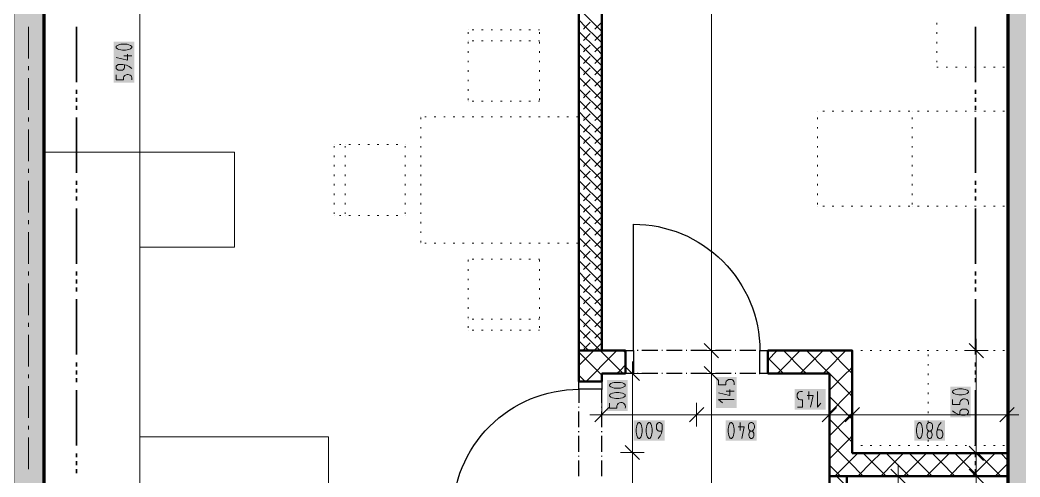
# Model space of a CAD drawing. Header units: millimetres. Extents: x 0 to 594, y 0 to 420.
# Drawn here: x 349.9 to 407.9, y 262.2 to 288.7 of the extents above; entities that cross this region are included whole.
import ezdxf

# ---------------------------------------------------------------- set-up
doc = ezdxf.new("R2010")
doc.units = ezdxf.units.MM
doc.header["$LTSCALE"] = 8
for name, color, linetype in [('PDF_Dvere', 7, 'Continuous'), ('PDF_Koty delkove', 7, 'Continuous'), ('PDF_Kuchyne', 7, 'Continuous'), ('PDF_Nabytek', 7, 'Continuous'), ('PDF_Osy hlavni', 7, 'Continuous'), ('PDF_Pozarni useky', 7, 'Continuous'), ('PDF_Pricky zdene', 7, 'Continuous'), ('PDF_Steny obvodove nosne', 7, 'Continuous')]:
    doc.layers.add(name, color=color, linetype=linetype)

msp = doc.modelspace()

# ---------------------------------------------------------------- linework, layer by layer
at = {"layer": 'PDF_Dvere', "lineweight": 25}
for points in [[(385.508, 269.559), (385.508, 276.886, -0.414214), (392.835, 269.559), (392.825, 269.559)], [(382.349, 260.352), (382.349, 259.988), (375.022, 259.988, -0.414214), (382.349, 267.315), (382.349, 266.535)]]:
    msp.add_lwpolyline(points, format="xyb", dxfattribs=at)
for points in [[(385.508, 268.231), (385.05, 268.231), (385.05, 269.559), (385.508, 269.559)], [(393.293, 268.231), (392.835, 268.231), (392.835, 269.559), (393.293, 269.559)], [(383.677, 267.773), (383.677, 267.315), (382.349, 267.315), (382.349, 267.773)]]:
    msp.add_lwpolyline(points, close=True, dxfattribs=at)
for points in [[(385.773, 269.559), (385.727, 269.559)], [(386.917, 269.559), (386.001, 269.559)], [(387.192, 269.559), (387.146, 269.559)], [(388.337, 269.559), (387.421, 269.559)], [(388.612, 269.559), (388.566, 269.559)], [(389.757, 269.559), (388.841, 269.559)], [(390.031, 269.559), (389.986, 269.559)], [(391.176, 269.559), (390.26, 269.559)], [(391.451, 269.559), (391.405, 269.559)], [(392.596, 269.559), (391.68, 269.559)], [(385.773, 268.231), (385.727, 268.231)], [(386.917, 268.231), (386.001, 268.231)], [(387.192, 268.231), (387.146, 268.231)], [(388.337, 268.231), (387.421, 268.231)], [(388.612, 268.231), (388.566, 268.231)], [(389.757, 268.231), (388.841, 268.231)], [(390.031, 268.231), (389.986, 268.231)], [(391.176, 268.231), (390.26, 268.231)], [(391.451, 268.231), (391.405, 268.231)], [(392.596, 268.231), (391.68, 268.231)], [(392.835, 268.231), (392.825, 268.231)], [(383.677, 266.535), (383.677, 267.315)], [(382.349, 266.26), (382.349, 266.306)], [(383.677, 266.26), (383.677, 266.306)], [(382.349, 265.115), (382.349, 266.031)], [(383.677, 265.115), (383.677, 266.031)], [(382.349, 264.84), (382.349, 264.886)], [(382.349, 263.695), (382.349, 264.611)], [(383.677, 264.84), (383.677, 264.886)], [(383.677, 263.695), (383.677, 264.611)], [(382.349, 263.421), (382.349, 263.466)], [(383.677, 263.421), (383.677, 263.466)], [(382.349, 262.276), (382.349, 263.192)], [(383.677, 262.276), (383.677, 263.192)]]:
    msp.add_lwpolyline(points, dxfattribs=at)
at = {"layer": 'PDF_Dvere', "lineweight": 25, "transparency": 33554559}
for points in [[(385.566, 269.559), (385.508, 269.502), (385.508, 269.616), (385.451, 269.559)], [(392.893, 269.559), (392.835, 269.502), (392.835, 269.616), (392.778, 269.559)], [(385.566, 268.231), (385.508, 268.174), (385.508, 268.288), (385.451, 268.231)], [(392.893, 268.231), (392.835, 268.174), (392.835, 268.288), (392.778, 268.231)], [(382.349, 267.258), (382.292, 267.315), (382.406, 267.315), (382.349, 267.373)], [(383.677, 267.258), (383.62, 267.315), (383.734, 267.315), (383.677, 267.373)]]:
    msp.add_solid(points, dxfattribs=at)
at = {"layer": 'PDF_Koty delkove', "lineweight": 18}
for points in [[(390.026, 236.313), (390.026, 238.603), (390.026, 241.075), (390.026, 242.5), (390.026, 268.231), (390.026, 269.559), (390.026, 313.476), (390.026, 316.956), (390.026, 331.61)], [(356.887, 236.313), (356.887, 238.648), (356.887, 246.25), (356.887, 247.67), (356.887, 256.371), (356.887, 257.744), (356.887, 259.072), (356.887, 313.476), (356.887, 316.956)], [(356.062, 287.326), (355.879, 287.326), (355.788, 287.314), (355.681, 287.289), (355.59, 287.253), (355.528, 287.204), (355.514, 287.179), (355.514, 287.131), (355.528, 287.106), (355.59, 287.058), (355.681, 287.021), (355.788, 286.996)], [(355.788, 286.996), (355.879, 286.983), (356.062, 286.983), (356.154, 286.996), (356.261, 287.021), (356.353, 287.058), (356.414, 287.106), (356.429, 287.131), (356.429, 287.179), (356.414, 287.204), (356.353, 287.253), (356.261, 287.289), (356.154, 287.314), (356.062, 287.326)], [(356.185, 286.739), (356.185, 286.396), (355.514, 286.544)], [(356.429, 286.641), (355.972, 286.641)], [(356.429, 285.908), (356.276, 286.03), (356.124, 286.103), (355.91, 286.152), (355.696, 286.152), (355.635, 286.139), (355.59, 286.115), (355.559, 286.091), (355.528, 286.054), (355.514, 286.005), (355.514, 285.957), (355.528, 285.908), (355.559, 285.871), (355.59, 285.847), (355.635, 285.822), (355.696, 285.809), (355.819, 285.809), (355.879, 285.822), (355.94, 285.847), (355.986, 285.908), (356.002, 285.957), (356.002, 286.128)], [(355.514, 285.541), (355.514, 285.247), (355.94, 285.247), (355.94, 285.37), (355.972, 285.455), (356.017, 285.504), (356.093, 285.552), (356.154, 285.565), (356.215, 285.565), (356.276, 285.552), (356.337, 285.528), (356.383, 285.491), (356.414, 285.443), (356.429, 285.37), (356.429, 285.247)], [(405.381, 269.559), (405.381, 270.246)], [(390.438, 269.147), (389.614, 269.971)], [(405.793, 269.147), (404.969, 269.971)], [(390.713, 269.559), (390.026, 269.559), (389.339, 269.559)], [(406.068, 269.559), (405.381, 269.559), (404.694, 269.559)], [(405.381, 236.313), (405.381, 237.405), (405.381, 238.786), (405.381, 241.075), (405.381, 241.593), (405.381, 262.278), (405.381, 263.606), (405.381, 269.559)], [(385.859, 267.819), (385.034, 268.643)], [(385.446, 268.231), (385.446, 268.918)], [(390.438, 267.819), (389.614, 268.643)], [(386.133, 268.231), (385.446, 268.231), (384.76, 268.231)], [(385.446, 268.231), (385.446, 263.652), (385.446, 251.791), (385.446, 241.075), (385.446, 240.388)], [(390.713, 268.231), (390.026, 268.231), (389.339, 268.231)], [(390.43, 267.869), (390.43, 267.576), (390.857, 267.576), (390.857, 267.698), (390.888, 267.783), (390.934, 267.832), (391.01, 267.881), (391.07, 267.893), (391.132, 267.893)], [(391.132, 267.893), (391.193, 267.881), (391.253, 267.857), (391.299, 267.82), (391.33, 267.772), (391.346, 267.698), (391.346, 267.576)], [(384.669, 267.719), (384.485, 267.719), (384.395, 267.707), (384.288, 267.683), (384.196, 267.646), (384.135, 267.597), (384.12, 267.573), (384.12, 267.524), (384.135, 267.499), (384.196, 267.451), (384.288, 267.414), (384.395, 267.389), (384.485, 267.377), (384.669, 267.377), (384.76, 267.389), (384.867, 267.414), (384.959, 267.451), (385.02, 267.499)], [(385.02, 267.499), (385.036, 267.524), (385.036, 267.573), (385.02, 267.597), (384.959, 267.646), (384.867, 267.683), (384.76, 267.707), (384.669, 267.719)], [(391.101, 267.306), (391.101, 266.964), (390.43, 267.111)], [(391.346, 266.719), (390.43, 266.719), (390.674, 266.524)], [(391.346, 267.209), (390.888, 267.209)], [(395.019, 266.276), (395.312, 266.276), (395.312, 266.702), (395.19, 266.702), (395.105, 266.734), (395.055, 266.779), (395.007, 266.855), (394.995, 266.916), (394.995, 266.977), (395.007, 267.039), (395.031, 267.099), (395.068, 267.145), (395.116, 267.176), (395.19, 267.192), (395.312, 267.192)], [(395.582, 266.947), (395.924, 266.947), (395.777, 266.276)], [(395.679, 267.192), (395.679, 266.734)], [(396.169, 267.192), (396.169, 266.276), (396.364, 266.519)], [(404.007, 266.73), (404.007, 266.436), (404.434, 266.436), (404.434, 266.559), (404.465, 266.644), (404.511, 266.693), (404.587, 266.742), (404.648, 266.754), (404.709, 266.754), (404.77, 266.742), (404.831, 266.717), (404.877, 266.681), (404.908, 266.632), (404.923, 266.559), (404.923, 266.436)], [(384.089, 266.256), (383.265, 265.432)], [(383.677, 266.531), (383.677, 265.844), (383.677, 265.157)], [(389.584, 266.256), (388.76, 265.432)], [(389.172, 266.531), (389.172, 265.844), (389.172, 265.157)], [(397.278, 266.256), (396.453, 265.432)], [(396.866, 266.531), (396.866, 265.844), (396.866, 265.157)], [(398.606, 266.256), (397.781, 265.432)], [(398.194, 266.531), (398.194, 265.844), (398.194, 265.157)], [(404.434, 265.849), (404.434, 266.02), (404.45, 266.069), (404.48, 266.106), (404.511, 266.13), (404.556, 266.155), (404.617, 266.167), (404.739, 266.167), (404.801, 266.155), (404.846, 266.13), (404.877, 266.106), (404.908, 266.069), (404.923, 266.02), (404.923, 265.972), (404.908, 265.923), (404.877, 265.886), (404.846, 265.862), (404.801, 265.837), (404.739, 265.824), (404.526, 265.824), (404.312, 265.873), (404.16, 265.947)], [(407.581, 266.256), (406.757, 265.432)], [(407.169, 266.531), (407.169, 265.844), (407.169, 265.157)], [(383.677, 265.844), (382.99, 265.844)], [(407.169, 265.844), (402.316, 265.844), (402.172, 265.844), (398.194, 265.844), (396.866, 265.844), (389.172, 265.844), (383.677, 265.844)], [(404.16, 265.947), (404.007, 266.069)], [(407.169, 265.844), (407.856, 265.844)], [(385.666, 265.019), (385.666, 264.836), (385.678, 264.745), (385.703, 264.638), (385.739, 264.546), (385.788, 264.485), (385.813, 264.47), (385.861, 264.47), (385.886, 264.485), (385.934, 264.546), (385.971, 264.638), (385.996, 264.745), (386.009, 264.836), (386.009, 265.019), (385.996, 265.11), (385.971, 265.217), (385.934, 265.309), (385.886, 265.37), (385.861, 265.386)], [(385.861, 265.386), (385.813, 265.386), (385.788, 265.37), (385.739, 265.309), (385.703, 265.217), (385.678, 265.11), (385.666, 265.019)], [(387.158, 264.897), (386.987, 264.897), (386.938, 264.913), (386.901, 264.943), (386.877, 264.974), (386.853, 265.019), (386.84, 265.08), (386.84, 265.202), (386.853, 265.263), (386.877, 265.309), (386.901, 265.339), (386.938, 265.37), (386.987, 265.386), (387.035, 265.386), (387.084, 265.37)], [(387.084, 265.37), (387.121, 265.339), (387.145, 265.309), (387.17, 265.263), (387.183, 265.202), (387.183, 264.989), (387.134, 264.775), (387.06, 264.622), (386.938, 264.47)], [(391.588, 265.141), (391.931, 265.141), (391.783, 264.47)], [(391.686, 265.386), (391.686, 264.928)], [(401.923, 265.019), (401.923, 264.836), (401.935, 264.745), (401.96, 264.638), (401.996, 264.546), (402.045, 264.485), (402.07, 264.47), (402.118, 264.47), (402.143, 264.485), (402.191, 264.546), (402.228, 264.638), (402.253, 264.745), (402.266, 264.836), (402.266, 265.019), (402.253, 265.11), (402.228, 265.217), (402.191, 265.309), (402.143, 265.37), (402.118, 265.386), (402.07, 265.386), (402.045, 265.37), (401.996, 265.309), (401.96, 265.217), (401.935, 265.11)], [(401.935, 265.11), (401.923, 265.019)], [(402.84, 265.248), (402.803, 265.325), (402.754, 265.37), (402.705, 265.386), (402.657, 265.386), (402.608, 265.37), (402.558, 265.325), (402.522, 265.248), (402.51, 265.172)], [(402.51, 265.172), (402.51, 265.11), (402.522, 265.034), (402.558, 264.958), (402.608, 264.913), (402.632, 264.897), (402.73, 264.897), (402.754, 264.913), (402.803, 264.958), (402.84, 265.034), (402.853, 265.11), (402.853, 265.172), (402.84, 265.248)], [(403.341, 265.386), (403.219, 265.233), (403.145, 265.08), (403.097, 264.867), (403.097, 264.652), (403.11, 264.592), (403.134, 264.546), (403.158, 264.516), (403.195, 264.485), (403.244, 264.47), (403.292, 264.47), (403.341, 264.485), (403.378, 264.516), (403.402, 264.546), (403.427, 264.592), (403.44, 264.652), (403.44, 264.775), (403.427, 264.836), (403.402, 264.897), (403.341, 264.943), (403.292, 264.958), (403.121, 264.958)], [(392.322, 264.47), (392.285, 264.485), (392.236, 264.531), (392.212, 264.592), (392.199, 264.652), (392.199, 264.714), (392.212, 264.775), (392.236, 264.836), (392.273, 264.881), (392.297, 264.897)], [(392.395, 264.897), (392.42, 264.881), (392.456, 264.836), (392.48, 264.775), (392.493, 264.714), (392.493, 264.652), (392.48, 264.592), (392.456, 264.531), (392.407, 264.485), (392.37, 264.47), (392.322, 264.47)], [(402.73, 264.897), (402.754, 264.881), (402.791, 264.836), (402.815, 264.775), (402.828, 264.714), (402.828, 264.652), (402.815, 264.592), (402.791, 264.531), (402.742, 264.485), (402.705, 264.47), (402.657, 264.47), (402.62, 264.485), (402.571, 264.531), (402.547, 264.592), (402.534, 264.652), (402.534, 264.714), (402.547, 264.775), (402.571, 264.836), (402.608, 264.881), (402.632, 264.897)], [(385.859, 263.24), (385.034, 264.064)], [(405.793, 263.194), (404.969, 264.018)], [(386.133, 263.652), (385.446, 263.652), (384.76, 263.652)], [(406.068, 263.606), (405.381, 263.606), (404.694, 263.606)], [(401.262, 261.866), (400.438, 262.69)], [(400.85, 262.965), (400.85, 262.278), (400.85, 253.211), (400.85, 241.075), (400.85, 240.388)], [(405.793, 261.866), (404.969, 262.69)], [(401.537, 262.278), (400.85, 262.278), (400.163, 262.278)], [(406.068, 262.278), (405.381, 262.278), (404.694, 262.278)]]:
    msp.add_lwpolyline(points, dxfattribs=at)
for points in [[(404.556, 267.341), (404.373, 267.341), (404.282, 267.329), (404.175, 267.304), (404.083, 267.268), (404.022, 267.219), (404.007, 267.194), (404.007, 267.146), (404.022, 267.121), (404.083, 267.073), (404.175, 267.036), (404.282, 267.011), (404.373, 266.998), (404.556, 266.998), (404.648, 267.011), (404.755, 267.036), (404.846, 267.073), (404.908, 267.121), (404.923, 267.146), (404.923, 267.194), (404.908, 267.219), (404.846, 267.268), (404.755, 267.304), (404.648, 267.329)], [(384.669, 267.132), (384.485, 267.132), (384.395, 267.12), (384.288, 267.095), (384.196, 267.059), (384.135, 267.01), (384.12, 266.985), (384.12, 266.937), (384.135, 266.912), (384.196, 266.864), (384.288, 266.827), (384.395, 266.802), (384.485, 266.789), (384.669, 266.789), (384.76, 266.802), (384.867, 266.827), (384.959, 266.864), (385.02, 266.912), (385.036, 266.937), (385.036, 266.985), (385.02, 267.01), (384.959, 267.059), (384.867, 267.095), (384.76, 267.12)], [(386.253, 265.019), (386.253, 264.836), (386.265, 264.745), (386.29, 264.638), (386.326, 264.546), (386.375, 264.485), (386.4, 264.47), (386.448, 264.47), (386.473, 264.485), (386.522, 264.546), (386.558, 264.638), (386.583, 264.745), (386.596, 264.836), (386.596, 265.019), (386.583, 265.11), (386.558, 265.217), (386.522, 265.309), (386.473, 265.37), (386.448, 265.386), (386.4, 265.386), (386.375, 265.37), (386.326, 265.309), (386.29, 265.217), (386.265, 265.11)], [(391.001, 265.019), (391.001, 264.836), (391.013, 264.745), (391.038, 264.638), (391.074, 264.546), (391.123, 264.485), (391.148, 264.47), (391.196, 264.47), (391.221, 264.485), (391.27, 264.546), (391.306, 264.638), (391.331, 264.745), (391.344, 264.836), (391.344, 265.019), (391.331, 265.11), (391.306, 265.217), (391.27, 265.309), (391.221, 265.37), (391.196, 265.386), (391.148, 265.386), (391.123, 265.37), (391.074, 265.309), (391.038, 265.217), (391.013, 265.11)], [(392.175, 265.172), (392.175, 265.11), (392.188, 265.034), (392.224, 264.958), (392.273, 264.913), (392.297, 264.897), (392.395, 264.897), (392.42, 264.913), (392.469, 264.958), (392.505, 265.034), (392.518, 265.11), (392.518, 265.172), (392.505, 265.248), (392.469, 265.325), (392.42, 265.37), (392.37, 265.386), (392.322, 265.386), (392.273, 265.37), (392.224, 265.325), (392.188, 265.248)]]:
    msp.add_lwpolyline(points, close=True, dxfattribs=at)
msp.add_lwpolyline([(384.12, 266.521), (384.12, 266.227), (384.547, 266.227), (384.547, 266.35), (384.578, 266.435), (384.624, 266.484, -0.753191), (385.036, 266.227)], format="xyb", dxfattribs=at)
at = {"layer": 'PDF_Koty delkove', "color": 7, "lineweight": 18, "true_color": 0xffffff, "transparency": 33554559}
for points in [[(356.567, 285.085), (356.567, 287.463), (355.376, 285.085), (355.376, 287.463)], [(385.173, 266.065), (385.173, 267.856), (383.983, 266.065), (383.983, 267.856)], [(391.483, 266.239), (391.483, 268.03), (390.293, 266.239), (390.293, 268.03)], [(396.649, 267.329), (394.857, 267.329), (396.649, 266.138), (394.857, 266.138)], [(405.061, 265.687), (405.061, 267.478), (403.87, 265.687), (403.87, 267.478)], [(387.32, 265.523), (385.529, 265.523), (387.32, 264.333), (385.529, 264.333)], [(392.655, 265.523), (390.864, 265.523), (392.655, 264.333), (390.864, 264.333)], [(403.577, 265.523), (401.786, 265.523), (403.577, 264.333), (401.786, 264.333)]]:
    msp.add_solid(points, dxfattribs=at)
at = {"layer": 'PDF_Kuchyne', "lineweight": 13}
for points in [[(356.888, 275.558), (362.383, 275.558), (362.383, 281.053), (351.392, 281.053)], [(356.888, 275.558), (356.888, 264.568), (367.832, 264.568), (367.832, 259.072), (351.392, 259.072), (351.392, 264.568)]]:
    msp.add_lwpolyline(points, dxfattribs=at)
at = {"layer": 'PDF_Nabytek', "lineweight": 13}
for points in [[(375.934, 288.149), (375.934, 288.149)], [(375.934, 288.149), (375.934, 288.149)], [(376.247, 288.149), (376.156, 288.149)], [(376.797, 288.149), (376.705, 288.149)], [(377.346, 288.149), (377.255, 288.149)], [(377.896, 288.149), (377.804, 288.149)], [(378.445, 288.149), (378.354, 288.149)], [(378.995, 288.149), (378.903, 288.149)], [(379.545, 288.149), (379.453, 288.149)], [(380.055, 288.149), (380.002, 288.149)], [(380.055, 288.149), (380.055, 288.149)], [(380.055, 288.149), (380.055, 288.149)], [(403.094, 288.47), (403.094, 288.562)], [(407.215, 288.47), (407.215, 288.562)], [(375.934, 287.92), (375.934, 288.012)], [(380.055, 287.92), (380.055, 288.012)], [(403.094, 287.92), (403.094, 288.012)], [(407.215, 287.92), (407.215, 288.012)], [(375.934, 287.508), (375.934, 287.508)], [(375.934, 287.371), (375.934, 287.462)], [(376.247, 287.508), (376.156, 287.508)], [(376.797, 287.508), (376.705, 287.508)], [(377.346, 287.508), (377.255, 287.508)], [(377.896, 287.508), (377.804, 287.508)], [(378.445, 287.508), (378.354, 287.508)], [(378.995, 287.508), (378.903, 287.508)], [(379.545, 287.508), (379.453, 287.508)], [(380.055, 287.508), (380.002, 287.508)], [(380.055, 287.508), (380.055, 287.508)], [(380.055, 287.371), (380.055, 287.462)], [(403.094, 287.371), (403.094, 287.462)], [(407.215, 287.371), (407.215, 287.462)], [(375.934, 286.821), (375.934, 286.913)], [(380.055, 286.821), (380.055, 286.913)], [(403.094, 286.821), (403.094, 286.913)], [(407.215, 286.821), (407.215, 286.913)], [(375.934, 286.272), (375.934, 286.363)], [(375.934, 285.722), (375.934, 285.814)], [(380.055, 286.272), (380.055, 286.363)], [(380.055, 285.722), (380.055, 285.814)], [(403.094, 286.272), (403.094, 286.363)], [(403.094, 285.999), (403.094, 285.999)], [(403.174, 285.999), (403.094, 285.999)], [(403.094, 285.999), (403.094, 285.999)], [(403.724, 285.999), (403.632, 285.999)], [(404.273, 285.999), (404.182, 285.999)], [(404.823, 285.999), (404.731, 285.999)], [(405.372, 285.999), (405.281, 285.999)], [(405.922, 285.999), (405.83, 285.999)], [(406.471, 285.999), (406.38, 285.999)], [(407.021, 285.999), (406.929, 285.999)], [(407.215, 286.272), (407.215, 286.363)], [(407.215, 285.999), (407.215, 285.999)], [(407.215, 285.999), (407.215, 285.999)], [(375.934, 285.173), (375.934, 285.264)], [(380.055, 285.173), (380.055, 285.264)], [(375.934, 284.623), (375.934, 284.715)], [(380.055, 284.623), (380.055, 284.715)], [(375.934, 284.074), (375.934, 284.165)], [(380.055, 284.074), (380.055, 284.165)], [(375.934, 284.028), (375.934, 284.028)], [(375.934, 284.028), (375.934, 284.028)], [(376.247, 284.028), (376.156, 284.028)], [(376.797, 284.028), (376.705, 284.028)], [(377.346, 284.028), (377.255, 284.028)], [(377.896, 284.028), (377.804, 284.028)], [(378.445, 284.028), (378.354, 284.028)], [(378.995, 284.028), (378.903, 284.028)], [(379.545, 284.028), (379.453, 284.028)], [(380.055, 284.028), (380.002, 284.028)], [(380.055, 284.028), (380.055, 284.028)], [(380.055, 284.028), (380.055, 284.028)], [(373.19, 283.112), (373.19, 283.112)], [(373.19, 283.112), (373.19, 283.112)], [(373.19, 282.975), (373.19, 283.066)], [(373.5, 283.112), (373.408, 283.112)], [(374.049, 283.112), (373.958, 283.112)], [(374.599, 283.112), (374.507, 283.112)], [(375.148, 283.112), (375.057, 283.112)], [(375.698, 283.112), (375.606, 283.112)], [(376.247, 283.112), (376.156, 283.112)], [(376.797, 283.112), (376.705, 283.112)], [(377.346, 283.112), (377.255, 283.112)], [(377.896, 283.112), (377.804, 283.112)], [(378.445, 283.112), (378.354, 283.112)], [(378.995, 283.112), (378.903, 283.112)], [(379.545, 283.112), (379.453, 283.112)], [(380.094, 283.112), (380.002, 283.112)], [(380.644, 283.112), (380.552, 283.112)], [(381.193, 283.112), (381.102, 283.112)], [(381.743, 283.112), (381.651, 283.112)], [(382.292, 283.112), (382.201, 283.112)], [(382.349, 283.112), (382.349, 283.112)], [(382.349, 283.112), (382.349, 283.112)], [(382.349, 282.975), (382.349, 283.066)], [(396.179, 283.435), (396.179, 283.435)], [(396.179, 283.435), (396.179, 283.435)], [(396.179, 283.435), (396.179, 283.435)], [(396.58, 283.435), (396.488, 283.435)], [(397.129, 283.435), (397.038, 283.435)], [(397.679, 283.435), (397.587, 283.435)], [(398.228, 283.435), (398.137, 283.435)], [(398.778, 283.435), (398.686, 283.435)], [(399.328, 283.435), (399.236, 283.435)], [(399.877, 283.435), (399.785, 283.435)], [(400.427, 283.435), (400.335, 283.435)], [(400.976, 283.435), (400.884, 283.435)], [(401.526, 283.435), (401.434, 283.435)], [(401.674, 283.435), (401.674, 283.435)], [(401.674, 282.975), (401.674, 283.066)], [(402.075, 283.435), (401.984, 283.435)], [(402.625, 283.435), (402.533, 283.435)], [(403.174, 283.435), (403.083, 283.435)], [(403.724, 283.435), (403.632, 283.435)], [(404.273, 283.435), (404.182, 283.435)], [(404.823, 283.435), (404.731, 283.435)], [(405.372, 283.435), (405.281, 283.435)], [(405.922, 283.435), (405.83, 283.435)], [(406.471, 283.435), (406.38, 283.435)], [(407.021, 283.435), (406.929, 283.435)], [(407.169, 283.435), (407.169, 283.435)], [(373.19, 282.425), (373.19, 282.517)], [(382.349, 282.425), (382.349, 282.517)], [(401.674, 282.425), (401.674, 282.517)], [(373.19, 281.876), (373.19, 281.967)], [(382.349, 281.876), (382.349, 281.967)], [(401.674, 281.876), (401.674, 281.967)], [(368.153, 281.509), (368.153, 281.509)], [(368.153, 281.509), (368.153, 281.509)], [(368.153, 281.326), (368.153, 281.418)], [(368.554, 281.509), (368.462, 281.509)], [(368.794, 281.509), (368.794, 281.509)], [(368.794, 281.326), (368.794, 281.418)], [(369.104, 281.509), (369.012, 281.509)], [(369.653, 281.509), (369.561, 281.509)], [(370.203, 281.509), (370.111, 281.509)], [(370.752, 281.509), (370.661, 281.509)], [(371.302, 281.509), (371.21, 281.509)], [(371.851, 281.509), (371.76, 281.509)], [(372.274, 281.509), (372.274, 281.509)], [(372.274, 281.509), (372.274, 281.509)], [(372.274, 281.326), (372.274, 281.418)], [(373.19, 281.326), (373.19, 281.418)], [(382.349, 281.326), (382.349, 281.418)], [(396.179, 281.326), (396.179, 281.418)], [(396.179, 281.326), (396.179, 281.418)], [(401.674, 281.326), (401.674, 281.418)], [(368.153, 280.777), (368.153, 280.868)], [(368.794, 280.777), (368.794, 280.868)], [(372.274, 280.777), (372.274, 280.868)], [(373.19, 280.777), (373.19, 280.868)], [(382.349, 280.777), (382.349, 280.868)], [(396.179, 280.777), (396.179, 280.868)], [(396.179, 280.777), (396.179, 280.868)], [(401.674, 280.777), (401.674, 280.868)], [(368.153, 280.227), (368.153, 280.319)], [(368.794, 280.227), (368.794, 280.319)], [(372.274, 280.227), (372.274, 280.319)], [(373.19, 280.227), (373.19, 280.319)], [(382.349, 280.227), (382.349, 280.319)], [(396.179, 280.227), (396.179, 280.319)], [(396.179, 280.227), (396.179, 280.319)], [(401.674, 280.227), (401.674, 280.319)], [(368.153, 279.677), (368.153, 279.769)], [(368.794, 279.677), (368.794, 279.769)], [(372.274, 279.677), (372.274, 279.769)], [(373.19, 279.677), (373.19, 279.769)], [(382.349, 279.677), (382.349, 279.769)], [(396.179, 279.677), (396.179, 279.769)], [(396.179, 279.677), (396.179, 279.769)], [(401.674, 279.677), (401.674, 279.769)], [(368.153, 279.128), (368.153, 279.22)], [(368.794, 279.128), (368.794, 279.22)], [(372.274, 279.128), (372.274, 279.22)], [(373.19, 279.128), (373.19, 279.22)], [(382.349, 279.128), (382.349, 279.22)], [(396.179, 279.128), (396.179, 279.22)], [(396.179, 279.128), (396.179, 279.22)], [(401.674, 279.128), (401.674, 279.22)], [(368.153, 278.578), (368.153, 278.67)], [(368.794, 278.578), (368.794, 278.67)], [(372.274, 278.578), (372.274, 278.67)], [(373.19, 278.578), (373.19, 278.67)], [(382.349, 278.578), (382.349, 278.67)], [(396.179, 278.578), (396.179, 278.67)], [(396.179, 278.578), (396.179, 278.67)], [(401.674, 278.578), (401.674, 278.67)], [(368.153, 278.029), (368.153, 278.121)], [(368.794, 278.029), (368.794, 278.121)], [(372.274, 278.029), (372.274, 278.121)], [(373.19, 278.029), (373.19, 278.121)], [(382.349, 278.029), (382.349, 278.121)], [(396.179, 278.029), (396.179, 278.121)], [(396.179, 278.029), (396.179, 278.121)], [(396.179, 277.939), (396.179, 277.939)], [(396.179, 277.939), (396.179, 277.939)], [(396.179, 277.939), (396.179, 277.939)], [(396.58, 277.939), (396.488, 277.939)], [(397.129, 277.939), (397.038, 277.939)], [(397.679, 277.939), (397.587, 277.939)], [(398.228, 277.939), (398.137, 277.939)], [(398.778, 277.939), (398.686, 277.939)], [(399.328, 277.939), (399.236, 277.939)], [(399.877, 277.939), (399.785, 277.939)], [(400.427, 277.939), (400.335, 277.939)], [(400.976, 277.939), (400.884, 277.939)], [(401.526, 277.939), (401.434, 277.939)], [(401.674, 278.029), (401.674, 278.121)], [(401.674, 277.939), (401.674, 277.939)], [(402.075, 277.939), (401.984, 277.939)], [(402.625, 277.939), (402.533, 277.939)], [(403.174, 277.939), (403.083, 277.939)], [(403.724, 277.939), (403.632, 277.939)], [(404.273, 277.939), (404.182, 277.939)], [(404.823, 277.939), (404.731, 277.939)], [(405.372, 277.939), (405.281, 277.939)], [(405.922, 277.939), (405.83, 277.939)], [(406.471, 277.939), (406.38, 277.939)], [(407.021, 277.939), (406.929, 277.939)], [(407.169, 277.939), (407.169, 277.939)], [(368.153, 277.479), (368.153, 277.571)], [(368.153, 277.387), (368.153, 277.387)], [(368.153, 277.387), (368.153, 277.387)], [(368.554, 277.387), (368.462, 277.387)], [(368.794, 277.479), (368.794, 277.571)], [(368.794, 277.387), (368.794, 277.387)], [(369.104, 277.387), (369.012, 277.387)], [(369.653, 277.387), (369.561, 277.387)], [(370.203, 277.387), (370.111, 277.387)], [(370.752, 277.387), (370.661, 277.387)], [(371.302, 277.387), (371.21, 277.387)], [(371.851, 277.387), (371.76, 277.387)], [(372.274, 277.479), (372.274, 277.571)], [(372.274, 277.387), (372.274, 277.387)], [(372.274, 277.387), (372.274, 277.387)], [(373.19, 277.479), (373.19, 277.571)], [(382.349, 277.479), (382.349, 277.571)], [(373.19, 276.93), (373.19, 277.021)], [(382.349, 276.93), (382.349, 277.021)], [(373.19, 276.38), (373.19, 276.472)], [(382.349, 276.38), (382.349, 276.472)], [(373.19, 275.831), (373.19, 275.922)], [(373.19, 275.785), (373.19, 275.785)], [(373.19, 275.785), (373.19, 275.785)], [(373.5, 275.785), (373.408, 275.785)], [(374.049, 275.785), (373.958, 275.785)], [(374.599, 275.785), (374.507, 275.785)], [(375.148, 275.785), (375.057, 275.785)], [(375.698, 275.785), (375.606, 275.785)], [(376.247, 275.785), (376.156, 275.785)], [(376.797, 275.785), (376.705, 275.785)], [(377.346, 275.785), (377.255, 275.785)], [(377.896, 275.785), (377.804, 275.785)], [(378.445, 275.785), (378.354, 275.785)], [(378.995, 275.785), (378.903, 275.785)], [(379.545, 275.785), (379.453, 275.785)], [(380.094, 275.785), (380.002, 275.785)], [(380.644, 275.785), (380.552, 275.785)], [(381.193, 275.785), (381.102, 275.785)], [(381.743, 275.785), (381.651, 275.785)], [(382.292, 275.785), (382.201, 275.785)], [(382.349, 275.831), (382.349, 275.922)], [(382.349, 275.785), (382.349, 275.785)], [(382.349, 275.785), (382.349, 275.785)], [(375.934, 274.869), (375.934, 274.869)], [(375.934, 274.869), (375.934, 274.869)], [(375.934, 274.732), (375.934, 274.823)], [(376.247, 274.869), (376.156, 274.869)], [(376.797, 274.869), (376.705, 274.869)], [(377.346, 274.869), (377.255, 274.869)], [(377.896, 274.869), (377.804, 274.869)], [(378.445, 274.869), (378.354, 274.869)], [(378.995, 274.869), (378.903, 274.869)], [(379.545, 274.869), (379.453, 274.869)], [(380.055, 274.869), (380.002, 274.869)], [(380.055, 274.869), (380.055, 274.869)], [(380.055, 274.869), (380.055, 274.869)], [(380.055, 274.732), (380.055, 274.823)], [(375.934, 274.182), (375.934, 274.274)], [(380.055, 274.182), (380.055, 274.274)], [(375.934, 273.633), (375.934, 273.724)], [(380.055, 273.633), (380.055, 273.724)], [(375.934, 273.083), (375.934, 273.175)], [(380.055, 273.083), (380.055, 273.175)], [(375.934, 272.534), (375.934, 272.625)], [(380.055, 272.534), (380.055, 272.625)], [(375.934, 271.984), (375.934, 272.076)], [(380.055, 271.984), (380.055, 272.076)], [(375.934, 271.435), (375.934, 271.526)], [(375.934, 271.388), (375.934, 271.388)], [(376.247, 271.388), (376.156, 271.388)], [(376.797, 271.388), (376.705, 271.388)], [(377.346, 271.388), (377.255, 271.388)], [(377.896, 271.388), (377.804, 271.388)], [(378.445, 271.388), (378.354, 271.388)], [(378.995, 271.388), (378.903, 271.388)], [(379.545, 271.388), (379.453, 271.388)], [(380.055, 271.388), (380.002, 271.388)], [(380.055, 271.435), (380.055, 271.526)], [(380.055, 271.388), (380.055, 271.388)], [(375.934, 270.885), (375.934, 270.977)], [(375.934, 270.747), (375.934, 270.747)], [(375.934, 270.747), (375.934, 270.747)], [(376.247, 270.747), (376.156, 270.747)], [(376.797, 270.747), (376.705, 270.747)], [(377.346, 270.747), (377.255, 270.747)], [(377.896, 270.747), (377.804, 270.747)], [(378.445, 270.747), (378.354, 270.747)], [(378.995, 270.747), (378.903, 270.747)], [(379.545, 270.747), (379.453, 270.747)], [(380.055, 270.747), (380.002, 270.747)], [(380.055, 270.885), (380.055, 270.977)], [(380.055, 270.747), (380.055, 270.747)], [(380.055, 270.747), (380.055, 270.747)], [(398.228, 269.559), (398.194, 269.559)], [(398.194, 269.559), (398.194, 269.559)], [(398.778, 269.559), (398.686, 269.559)], [(399.328, 269.559), (399.236, 269.559)], [(399.877, 269.559), (399.785, 269.559)], [(400.427, 269.559), (400.335, 269.559)], [(400.976, 269.559), (400.884, 269.559)], [(401.526, 269.559), (401.434, 269.559)], [(402.075, 269.559), (401.984, 269.559)], [(402.625, 269.559), (402.533, 269.559)], [(402.59, 269.559), (402.59, 269.559)], [(402.59, 269.236), (402.59, 269.328)], [(403.174, 269.559), (403.083, 269.559)], [(403.724, 269.559), (403.632, 269.559)], [(404.273, 269.559), (404.182, 269.559)], [(404.823, 269.559), (404.731, 269.559)], [(405.372, 269.559), (405.281, 269.559)], [(405.922, 269.559), (405.83, 269.559)], [(406.471, 269.559), (406.38, 269.559)], [(407.021, 269.559), (406.929, 269.559)], [(407.169, 269.559), (407.169, 269.559)], [(402.59, 268.687), (402.59, 268.779)], [(402.59, 268.137), (402.59, 268.229)], [(402.59, 267.588), (402.59, 267.679)], [(402.59, 267.038), (402.59, 267.13)], [(402.59, 266.489), (402.59, 266.58)], [(402.59, 265.939), (402.59, 266.031)], [(402.59, 265.39), (402.59, 265.481)], [(402.59, 264.84), (402.59, 264.932)], [(402.59, 264.291), (402.59, 264.382)], [(398.228, 264.064), (398.194, 264.064)], [(398.194, 264.064), (398.194, 264.064)], [(398.778, 264.064), (398.686, 264.064)], [(399.328, 264.064), (399.236, 264.064)], [(399.877, 264.064), (399.785, 264.064)], [(400.427, 264.064), (400.335, 264.064)], [(400.976, 264.064), (400.884, 264.064)], [(401.526, 264.064), (401.434, 264.064)], [(402.075, 264.064), (401.984, 264.064)], [(402.625, 264.064), (402.533, 264.064)], [(402.59, 264.064), (402.59, 264.064)], [(403.174, 264.064), (403.083, 264.064)], [(403.724, 264.064), (403.632, 264.064)], [(404.273, 264.064), (404.182, 264.064)], [(404.823, 264.064), (404.731, 264.064)], [(405.372, 264.064), (405.281, 264.064)], [(405.922, 264.064), (405.83, 264.064)], [(406.471, 264.064), (406.38, 264.064)], [(407.021, 264.064), (406.929, 264.064)], [(407.169, 264.064), (407.169, 264.064)]]:
    msp.add_lwpolyline(points, dxfattribs=at)
for points in [[(396.179, 283.066), (396.179, 282.975)], [(396.179, 282.517), (396.179, 282.425)], [(396.179, 281.967), (396.179, 281.876)]]:
    msp.add_lwpolyline(points, close=True, dxfattribs=at)
at = {"layer": 'PDF_Osy hlavni', "lineweight": 18}
for points in [[(350.431, 286.501), (350.431, 288.333)], [(350.431, 285.814), (350.431, 286.043)], [(350.431, 283.524), (350.431, 285.356)], [(350.431, 282.837), (350.431, 283.066)], [(350.431, 280.548), (350.431, 282.379)], [(350.431, 279.861), (350.431, 280.09)], [(350.431, 277.571), (350.431, 279.403)], [(350.431, 276.884), (350.431, 277.113)], [(350.431, 274.594), (350.431, 276.426)], [(350.431, 273.907), (350.431, 274.136)], [(350.431, 271.618), (350.431, 273.45)], [(350.431, 270.931), (350.431, 271.16)], [(350.431, 268.641), (350.431, 270.473)], [(350.431, 267.954), (350.431, 268.183)], [(350.431, 265.665), (350.431, 267.496)], [(350.431, 264.978), (350.431, 265.207)], [(350.431, 262.688), (350.431, 264.52)]]:
    msp.add_lwpolyline(points, dxfattribs=at)
at = {"layer": 'PDF_Pozarni useky', "lineweight": 35}
for points in [[(353.224, 285.127), (353.224, 288.333)], [(405.337, 285.127), (405.337, 288.333)], [(353.224, 284.44), (353.224, 284.669)], [(405.337, 284.44), (405.337, 284.669)], [(353.224, 283.982), (353.224, 284.211)], [(405.337, 283.982), (405.337, 284.211)], [(353.224, 283.524), (353.224, 283.753)], [(405.337, 283.524), (405.337, 283.753)], [(353.224, 279.861), (353.224, 283.066)], [(405.337, 279.861), (405.337, 283.066)], [(353.224, 279.174), (353.224, 279.403)], [(353.224, 278.716), (353.224, 278.945)], [(405.337, 279.174), (405.337, 279.403)], [(405.337, 278.716), (405.337, 278.945)], [(353.224, 278.258), (353.224, 278.487)], [(405.337, 278.258), (405.337, 278.487)], [(353.224, 274.594), (353.224, 277.8)], [(405.337, 274.594), (405.337, 277.8)], [(353.224, 273.907), (353.224, 274.136)], [(353.224, 273.45), (353.224, 273.679)], [(405.337, 273.907), (405.337, 274.136)], [(405.337, 273.45), (405.337, 273.679)], [(353.224, 272.992), (353.224, 273.221)], [(405.337, 272.992), (405.337, 273.221)], [(353.224, 269.328), (353.224, 272.534)], [(405.337, 269.328), (405.337, 272.534)], [(353.224, 268.641), (353.224, 268.87)], [(353.224, 268.183), (353.224, 268.412)], [(405.337, 268.641), (405.337, 268.87)], [(405.337, 268.183), (405.337, 268.412)], [(353.224, 267.725), (353.224, 267.954)], [(405.337, 267.725), (405.337, 267.954)], [(353.224, 264.062), (353.224, 267.267)], [(405.337, 264.062), (405.337, 267.267)], [(353.224, 263.375), (353.224, 263.604)], [(405.337, 263.375), (405.337, 263.604)], [(353.224, 262.917), (353.224, 263.146)], [(353.224, 262.459), (353.224, 262.688)], [(405.337, 262.917), (405.337, 263.146)], [(405.337, 262.459), (405.337, 262.688)]]:
    msp.add_lwpolyline(points, dxfattribs=at)
at = {"layer": 'PDF_Pricky zdene', "lineweight": 50}
msp.add_lwpolyline([(383.677, 269.559), (383.677, 313.476), (383.677, 313.613), (382.349, 313.613), (382.349, 313.476), (382.349, 269.559), (383.677, 269.559)], close=True, dxfattribs=at)
at = {"layer": 'PDF_Pricky zdene', "lineweight": 9}
for points in [[(383.677, 288.06), (383.402, 288.335), (382.349, 289.388)], [(382.738, 288.335), (382.349, 288.724)], [(382.605, 288.202), (382.738, 288.335), (383.004, 288.6)], [(383.677, 287.396), (383.402, 287.671), (382.738, 288.335)], [(383.269, 288.202), (383.402, 288.335), (383.668, 288.6)], [(383.677, 286.732), (383.402, 287.007), (382.349, 288.06)], [(382.605, 287.538), (383.004, 287.936)], [(383.269, 287.538), (383.402, 287.671)], [(383.402, 287.671), (383.668, 287.936)], [(382.738, 287.007), (382.349, 287.396)], [(382.605, 286.874), (382.738, 287.007), (383.004, 287.272)], [(383.677, 286.068), (383.402, 286.343), (382.738, 287.007)], [(383.269, 286.874), (383.402, 287.007), (383.668, 287.272)], [(383.677, 285.404), (383.402, 285.679), (382.349, 286.732)], [(382.605, 286.21), (383.004, 286.608)], [(383.402, 286.343), (383.668, 286.608)], [(382.738, 285.679), (382.349, 286.068)], [(382.605, 285.546), (382.738, 285.679), (383.004, 285.944)], [(383.269, 286.21), (383.402, 286.343)], [(383.269, 285.546), (383.402, 285.679), (383.668, 285.944)], [(383.677, 284.076), (383.402, 284.351), (382.349, 285.404)], [(382.605, 284.882), (383.004, 285.28)], [(383.677, 284.74), (383.402, 285.015), (382.738, 285.679)], [(383.402, 285.015), (383.668, 285.28)], [(382.738, 284.351), (382.349, 284.74)], [(383.269, 284.882), (383.402, 285.015)], [(383.668, 283.288), (383.402, 283.023), (382.349, 284.076)], [(382.605, 284.218), (382.738, 284.351), (383.004, 284.616)], [(383.677, 283.412), (383.402, 283.687), (382.738, 284.351)], [(383.269, 284.218), (383.402, 284.351), (383.668, 284.616)], [(382.605, 283.554), (383.004, 283.952)], [(383.269, 283.554), (383.402, 283.687)], [(383.402, 283.687), (383.668, 283.952)], [(382.738, 283.023), (382.349, 283.412)], [(382.605, 282.89), (382.738, 283.023), (383.004, 283.288)], [(383.677, 282.084), (383.402, 282.359), (382.738, 283.023)], [(383.269, 282.89), (383.402, 283.023)], [(383.677, 282.748), (383.402, 283.023)], [(383.677, 281.42), (383.402, 281.695), (382.349, 282.748)], [(382.605, 282.226), (383.004, 282.624)], [(383.269, 282.226), (383.402, 282.359)], [(383.402, 282.359), (383.668, 282.624)], [(382.738, 281.695), (382.349, 282.084)], [(382.605, 281.562), (382.738, 281.695), (383.004, 281.96)], [(383.269, 281.562), (383.402, 281.695), (383.668, 281.96)], [(383.668, 280.632), (383.402, 280.367), (382.349, 281.42)], [(382.605, 280.898), (383.004, 281.296)], [(383.677, 280.756), (383.402, 281.031), (382.738, 281.695)], [(383.402, 281.031), (383.668, 281.296)], [(382.738, 280.367), (382.349, 280.756)], [(382.605, 280.234), (382.738, 280.367), (383.004, 280.632)], [(383.269, 280.898), (383.402, 281.031)], [(383.668, 279.304), (383.402, 279.039), (382.349, 280.092)], [(383.269, 279.57), (383.402, 279.703), (382.738, 280.367)], [(383.269, 280.234), (383.402, 280.367)], [(383.677, 280.092), (383.402, 280.367)], [(382.738, 279.039), (382.349, 279.428)], [(382.605, 279.57), (383.004, 279.968)], [(383.402, 279.703), (383.668, 279.968)], [(383.677, 279.428), (383.402, 279.703)], [(382.605, 278.906), (382.738, 279.039), (383.004, 279.304)], [(383.269, 278.242), (383.402, 278.375), (382.738, 279.039)], [(383.269, 278.906), (383.402, 279.039)], [(383.677, 278.764), (383.402, 279.039)], [(383.668, 277.976), (383.402, 277.711), (382.349, 278.764)], [(382.605, 278.242), (383.004, 278.64)], [(383.402, 278.375), (383.668, 278.64)], [(383.677, 278.1), (383.402, 278.375)], [(382.738, 277.711), (382.349, 278.1)], [(382.605, 277.578), (382.738, 277.711), (383.004, 277.976)], [(383.269, 276.914), (383.402, 277.046), (382.738, 277.711)], [(383.269, 277.578), (383.402, 277.711)], [(383.677, 277.436), (383.402, 277.711)], [(383.668, 276.648), (383.402, 276.382), (382.349, 277.436)], [(382.605, 276.914), (383.004, 277.312)], [(383.402, 277.046), (383.668, 277.312)], [(382.738, 276.382), (382.349, 276.772)], [(382.605, 276.25), (382.738, 276.382), (383.004, 276.648)], [(383.677, 276.772), (383.402, 277.046)], [(383.668, 275.32), (383.402, 275.054), (382.349, 276.108)], [(382.605, 275.586), (383.004, 275.984)], [(383.269, 275.586), (383.402, 275.718), (382.738, 276.382)], [(383.269, 276.25), (383.402, 276.382)], [(383.677, 276.108), (383.402, 276.382)], [(383.402, 275.718), (383.668, 275.984)], [(382.738, 275.054), (382.349, 275.444)], [(383.677, 275.444), (383.402, 275.718)], [(382.605, 274.922), (382.738, 275.054), (383.004, 275.32)], [(383.269, 274.258), (383.402, 274.39), (382.738, 275.054)], [(383.269, 274.922), (383.402, 275.054)], [(383.677, 274.78), (383.402, 275.054)], [(383.668, 273.992), (383.402, 273.726), (382.349, 274.78)], [(382.605, 274.258), (383.004, 274.656)], [(383.402, 274.39), (383.668, 274.656)], [(383.677, 274.116), (383.402, 274.39)], [(382.738, 273.726), (382.349, 274.116)], [(382.605, 273.594), (382.738, 273.726), (383.004, 273.992)], [(383.677, 272.788), (383.402, 273.062), (382.738, 273.726)], [(383.269, 273.594), (383.402, 273.726)], [(383.677, 273.452), (383.402, 273.726)], [(383.677, 272.124), (383.402, 272.398), (382.349, 273.452)], [(382.605, 272.93), (383.004, 273.328)], [(383.269, 272.93), (383.402, 273.062)], [(383.402, 273.062), (383.668, 273.328)], [(382.738, 272.398), (382.349, 272.788)], [(382.605, 272.266), (382.738, 272.398), (383.004, 272.664)], [(383.269, 272.266), (383.402, 272.398), (383.668, 272.664)], [(383.668, 271.336), (383.402, 271.07), (382.349, 272.124)], [(382.605, 271.602), (383.004, 272)], [(383.677, 271.46), (383.402, 271.734), (382.738, 272.398)], [(383.402, 271.734), (383.668, 272)], [(382.738, 271.07), (382.349, 271.46)], [(382.605, 270.938), (382.738, 271.07), (383.004, 271.336)], [(383.269, 271.602), (383.402, 271.734)], [(383.585, 269.559), (383.402, 269.742), (382.349, 270.796)], [(383.677, 270.132), (383.402, 270.406), (382.738, 271.07)], [(383.269, 270.938), (383.402, 271.07)], [(383.677, 270.796), (383.402, 271.07)], [(382.605, 270.274), (383.004, 270.672)], [(383.269, 270.274), (383.402, 270.406)], [(383.402, 270.406), (383.668, 270.672)], [(382.738, 269.742), (382.349, 270.132)], [(382.605, 269.61), (382.738, 269.742), (383.004, 270.008)], [(382.921, 269.559), (382.738, 269.742)], [(383.269, 269.61), (383.402, 269.742), (383.668, 270.008)], [(383.219, 269.559), (382.349, 268.689)], [(383.677, 268.14), (383.677, 268.14), (383.402, 268.414), (382.349, 269.468)], [(383.677, 269.468), (383.585, 269.559)], [(384.547, 269.559), (383.677, 268.689)], [(384.913, 268.231), (384.73, 268.414), (383.677, 269.468)], [(385.05, 269.422), (384.913, 269.559)], [(393.843, 269.559), (393.293, 269.009)], [(394.21, 268.231), (394.026, 268.414), (393.293, 269.147)], [(395.171, 269.559), (394.026, 268.414), (393.843, 268.231)], [(395.538, 268.231), (395.354, 268.414), (394.21, 269.559)], [(396.499, 269.559), (395.354, 268.414), (395.171, 268.231)], [(396.866, 268.231), (396.682, 268.414), (395.538, 269.559)], [(397.827, 269.559), (396.682, 268.414), (396.499, 268.231)], [(398.194, 268.231), (398.01, 268.414), (396.866, 269.559)], [(397.827, 269.559), (397.827, 269.559)], [(398.194, 269.559), (398.194, 269.559)], [(383.677, 268.689), (383.402, 268.414), (382.761, 267.773)], [(385.05, 268.735), (384.73, 268.414), (384.547, 268.231)], [(398.194, 268.598), (398.01, 268.414), (397.827, 268.231)], [(382.715, 267.773), (382.349, 268.14)], [(398.194, 266.903), (398.01, 267.086), (396.866, 268.231)], [(397.827, 268.231), (396.866, 267.27)], [(398.194, 268.231), (398.194, 268.231)], [(398.194, 267.27), (398.01, 267.086), (396.866, 265.941)], [(398.194, 265.575), (398.01, 265.758), (396.866, 266.903)], [(398.194, 265.941), (398.01, 265.758), (396.866, 264.613)], [(398.194, 264.247), (398.01, 264.43), (396.866, 265.575)], [(398.194, 264.613), (398.01, 264.43), (396.866, 263.285)], [(397.873, 263.24), (396.866, 264.247)], [(398.148, 263.24), (398.01, 263.102), (397.186, 262.278)], [(398.835, 262.278), (398.01, 263.102), (397.873, 263.24)], [(398.194, 263.285), (398.148, 263.24)], [(398.514, 263.606), (398.194, 263.285)], [(399.842, 263.606), (399.338, 263.102), (398.514, 262.278)], [(400.163, 262.278), (399.338, 263.102), (398.835, 263.606)], [(401.17, 263.606), (400.666, 263.102), (399.842, 262.278)], [(401.491, 262.278), (400.666, 263.102), (400.163, 263.606)], [(402.498, 263.606), (401.995, 263.102), (401.17, 262.278)], [(402.819, 262.278), (401.995, 263.102), (401.491, 263.606)], [(403.826, 263.606), (403.323, 263.102), (402.498, 262.278)], [(404.147, 262.278), (403.323, 263.102), (402.819, 263.606)], [(405.154, 263.606), (404.651, 263.102), (403.826, 262.278)], [(405.475, 262.278), (404.651, 263.102), (404.147, 263.606)], [(406.482, 263.606), (405.979, 263.102), (405.154, 262.278)], [(406.803, 262.278), (405.979, 263.102), (405.475, 263.606)], [(407.215, 263.194), (406.803, 263.606)], [(397.507, 262.278), (396.866, 262.919)], [(407.215, 263.011), (406.482, 262.278)], [(396.911, 262.278), (396.866, 262.232)], [(397.873, 261.683), (397.278, 262.278)]]:
    msp.add_lwpolyline(points, dxfattribs=at)
at = {"layer": 'PDF_Pricky zdene', "lineweight": 50}
for points in [[(385.05, 269.559), (383.677, 269.559), (383.677, 269.559), (382.349, 269.559), (382.349, 269.376), (382.349, 267.773)], [(385.05, 269.559), (385.05, 268.231)], [(393.293, 268.231), (393.293, 269.559)], [(398.194, 263.606), (398.194, 268.231), (398.194, 269.559), (393.293, 269.559)], [(385.05, 268.231), (383.677, 268.231), (383.677, 267.773), (382.349, 267.773)], [(393.293, 268.231), (396.866, 268.231), (396.866, 263.24)], [(396.866, 263.24), (396.866, 262.278), (397.873, 262.278), (407.169, 262.278), (407.215, 262.278), (407.215, 263.606), (407.169, 263.606), (398.194, 263.606)], [(397.873, 256.874), (397.873, 258.935), (397.873, 262.278), (396.866, 262.278), (396.866, 258.935), (396.866, 256.874)]]:
    msp.add_lwpolyline(points, dxfattribs=at)
at = {"layer": 'PDF_Pricky zdene', "lineweight": 9, "transparency": 33554559}
for points in [[(382.605, 288.317), (382.585, 288.337), (382.626, 288.337), (382.605, 288.358)], [(383.402, 288.314), (383.382, 288.335), (383.423, 288.335), (383.402, 288.355)], [(382.605, 286.989), (382.585, 287.009), (382.626, 287.009), (382.605, 287.03)], [(383.402, 286.986), (383.382, 287.007), (383.423, 287.007), (383.402, 287.027)], [(382.605, 285.661), (382.585, 285.681), (382.626, 285.681), (382.605, 285.702)], [(383.402, 285.658), (383.382, 285.679), (383.423, 285.679), (383.402, 285.699)], [(382.605, 284.333), (382.585, 284.353), (382.626, 284.353), (382.605, 284.374)], [(383.402, 284.33), (383.382, 284.351), (383.423, 284.351), (383.402, 284.371)], [(382.605, 283.005), (382.585, 283.025), (382.626, 283.025), (382.605, 283.046)], [(383.402, 283.002), (383.382, 283.023), (383.423, 283.023), (383.402, 283.043)], [(382.605, 281.677), (382.585, 281.697), (382.626, 281.697), (382.605, 281.718)], [(383.402, 281.674), (383.382, 281.695), (383.423, 281.695), (383.402, 281.715)], [(382.605, 280.349), (382.585, 280.369), (382.626, 280.369), (382.605, 280.39)], [(383.402, 280.346), (383.382, 280.367), (383.423, 280.367), (383.402, 280.387)], [(382.605, 279.021), (382.585, 279.041), (382.626, 279.041), (382.605, 279.062)], [(383.402, 279.018), (383.382, 279.039), (383.423, 279.039), (383.402, 279.059)], [(382.605, 277.693), (382.585, 277.713), (382.626, 277.713), (382.605, 277.734)], [(383.402, 277.69), (383.382, 277.711), (383.423, 277.711), (383.402, 277.731)], [(382.605, 276.365), (382.585, 276.385), (382.626, 276.385), (382.605, 276.406)], [(383.402, 276.362), (383.382, 276.382), (383.423, 276.382), (383.402, 276.403)], [(382.605, 275.037), (382.585, 275.057), (382.626, 275.057), (382.605, 275.078)], [(383.402, 275.034), (383.382, 275.054), (383.423, 275.054), (383.402, 275.075)], [(382.605, 273.708), (382.585, 273.729), (382.626, 273.729), (382.605, 273.75)], [(383.402, 273.706), (383.382, 273.726), (383.423, 273.726), (383.402, 273.747)], [(382.605, 272.38), (382.585, 272.401), (382.626, 272.401), (382.605, 272.422)], [(383.402, 272.378), (383.382, 272.398), (383.423, 272.398), (383.402, 272.419)], [(382.605, 271.052), (382.585, 271.073), (382.626, 271.073), (382.605, 271.094)], [(383.402, 271.05), (383.382, 271.07), (383.423, 271.07), (383.402, 271.091)], [(382.605, 269.724), (382.585, 269.745), (382.626, 269.745), (382.605, 269.766)], [(383.402, 269.722), (383.382, 269.742), (383.423, 269.742), (383.402, 269.763)]]:
    msp.add_solid(points, dxfattribs=at)
at = {"layer": 'PDF_Steny obvodove nosne', "lineweight": 70}
msp.add_lwpolyline([(349.515, 315.628), (349.515, 313.476), (349.515, 247.67), (349.515, 238.648), (349.515, 236.45), (351.346, 236.45), (351.346, 238.648), (351.346, 247.67), (351.346, 313.476), (351.346, 315.628)], close=True, dxfattribs=at)
msp.add_lwpolyline([(407.215, 313.613), (407.215, 238.786), (407.215, 236.45), (409.047, 236.45), (409.047, 238.786), (409.047, 239.06), (409.047, 241.533), (409.047, 262.873), (409.047, 264.201), (409.047, 313.476), (409.047, 315.628), (407.215, 315.628)], dxfattribs=at)
at = {"layer": 'PDF_Steny obvodove nosne', "color": 9, "lineweight": 9, "true_color": 0xc0c0c0, "transparency": 33554559}
for points in [[(349.515, 315.628), (349.515, 236.45), (351.346, 315.628), (351.346, 236.45)], [(409.047, 236.45), (409.047, 315.628), (407.215, 236.45), (407.215, 315.628)]]:
    msp.add_solid(points, dxfattribs=at)

doc.saveas('drawing.dxf')
